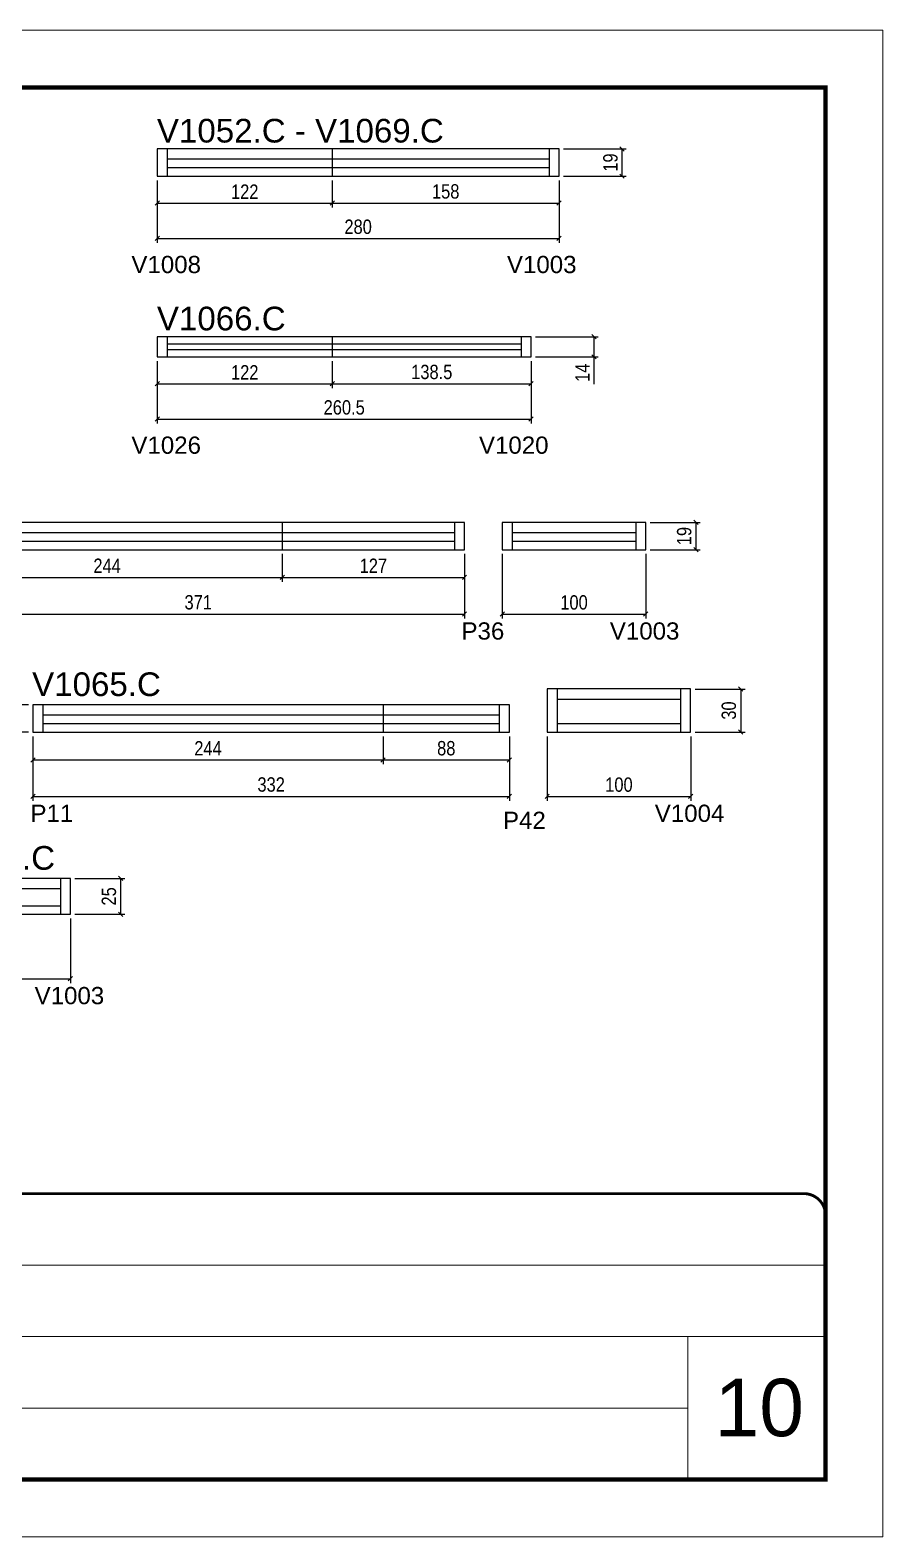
# Model space of a CAD drawing. Extents: x 1959 to 8212, y 239 to 4735.
# Drawn here: x 4448 to 5042, y 1388 to 2438 of the extents above; entities that cross this region are included whole.
import ezdxf

# ---------------------------------------------------------------- set-up
doc = ezdxf.new("R2010")
doc.units = 0
doc.linetypes.add('CONTINUO', pattern=[0])
doc.linetypes.add('DASHED', pattern=[0.75, 0.5, -0.25])
for name, color, linetype in [('5', 5, 'Continuous'), ('COTA', 241, 'Continuous'), ('NOMENCLATURA', 7, 'Continuous'), ('Painéis', 200, 'Continuous'), ('SARR_2.2x7', 40, 'Continuous'), ('SARR_EDITAR', 141, 'Continuous')]:
    doc.layers.add(name, color=color, linetype=linetype)
for name, color, linetype, lineweight in [('CARIMBO', 255, 'Continuous', 9), ('Folhas', 255, 'Continuous', 9), ('SARRAFO DE PRESSAO', 251, 'DASHED', 9)]:
    doc.layers.add(name, color=color, linetype=linetype, lineweight=lineweight)
doc.styles.add('ARIAL', font='arial.ttf')
doc.styles.add('COTA TECNICA', font='techl___.ttf', dxfattribs={"height": 10})
doc.styles.add('COTA TECNICA-50', font='techl___.ttf', dxfattribs={"height": 10})
doc.styles.get("Standard").update_dxf_attribs({"font": 'arial.ttf'})
doc.dimstyles.new('COTA PAINEL-50', dxfattribs={"dimtxt": 10, "dimasz": 3, "dimexe": 3, "dimexo": 3, "dimgap": 3, "dimtad": 1, "dimdec": 1, "dimzin": 12, "dimdsep": 46, "dimtxsty": 'COTA TECNICA-50', "dimblk1": 'OBLIQUE', "dimblk2": 'OBLIQUE', "dimsah": 1, "dimcen": 0.9, "dimclrd": 4, "dimclre": 4, "dimclrt": 240, "dimadec": 1, "dimazin": 3, "dimtfac": 1, "dimtdec": 1, "dimtmove": 0, "dimatfit": 3, "dimfxl": 1, "dimtolj": 1, "dimtzin": 12, "dimarcsym": 0})
doc.dimstyles.new('PAINEL', dxfattribs={"dimtxt": 10, "dimasz": 3, "dimexe": 3, "dimexo": 3, "dimgap": 3, "dimtad": 1, "dimdec": 1, "dimzin": 12, "dimdsep": 46, "dimtxsty": 'COTA TECNICA', "dimblk1": 'OBLIQUE', "dimblk2": 'OBLIQUE', "dimsah": 1, "dimcen": 0.9, "dimclrd": 4, "dimclre": 4, "dimclrt": 240, "dimadec": 1, "dimazin": 3, "dimtfac": 1, "dimtdec": 1, "dimtmove": 0, "dimatfit": 3, "dimfxl": 1, "dimtolj": 1, "dimtzin": 12, "dimarcsym": 0})

# ---------------------------------------------------------------- blocks, each defined once
blk = doc.blocks.new('9999999999')
at = {"color": 30, "linetype": 'CONTINUO'}
for p, q in [((98564.6, 34379.6), (99584, 34379.6)), ((98564.6, 34329.8), (99488, 34329.8)), ((99584, 34329.8), (99488, 34329.8)), ((99488, 34329.8), (99488, 34230.2)), ((98564.6, 34280), (99488, 34280))]:
    blk.add_line(p, q, dxfattribs=at)
at = {"color": 30, "linetype": 'CONTINUO', "const_width": 2}
blk.add_lwpolyline([(99584, 34230.2), (99584, 34414.4, 0.414214), (99569, 34429.4), (98229, 34429.4, 0.414214), (98214, 34414.4), (98214, 34245.2, 0.414214), (98229, 34230.2), (99584, 34230.2)], format="xyb", dxfattribs=at)
at = {"layer": 'Folhas'}
blk.add_lwpolyline([(98139, 34190.2), (99624, 34190.2), (99624, 35240.2), (98139, 35240.2)], close=True, dxfattribs=at)
at = {"layer": 'Folhas', "color": 30, "const_width": 3}
blk.add_lwpolyline([(98214, 34230.2), (99584, 34230.2), (99584, 35200.2), (98214, 35200.2)], close=True, dxfattribs=at)
blk = doc.blocks.new('_Oblique')
at = {"color": 0, "linetype": 'ByBlock', "lineweight": -2}
blk.add_line((-0.5, -0.5), (0.5, 0.5), dxfattribs=at)
blk = doc.blocks.new('*D291')
at = {"layer": 'COTA', "color": 4, "linetype": 'ByBlock', "lineweight": -2, "transparency": 16777216}
for p, q in [((4379.8, 2073), (4379.8, 2028.1)), ((4750.8, 2073), (4750.8, 2028.1)), ((4379.8, 2031.1), (4750.8, 2031.1))]:
    blk.add_line(p, q, dxfattribs=at)
at = {"layer": 'Defpoints', "color": 0, "linetype": 'ByBlock', "transparency": 16777216}
for p in [(4379.8, 2076), (4750.8, 2076), (4750.8, 2031.1)]:
    blk.add_point(p, dxfattribs=at)
at = {"layer": 'COTA', "color": 4, "linetype": 'ByBlock', "lineweight": -2, "transparency": 16777216, "xscale": 3, "yscale": 3, "zscale": 3, "rotation": 180}
blk.add_blockref('_Oblique', (4379.8, 2031.1), dxfattribs=at)
at = {"layer": 'COTA', "color": 4, "linetype": 'ByBlock', "lineweight": -2, "transparency": 16777216, "xscale": 3, "yscale": 3, "zscale": 3}
blk.add_blockref('_Oblique', (4750.8, 2031.1), dxfattribs=at)
at = {"layer": 'COTA', "color": 240, "linetype": 'ByBlock', "transparency": 16777216, "insert": (4565.3, 2039.3), "char_height": 10, "attachment_point": 5, "style": 'COTA TECNICA-50'}
blk.add_mtext('\\A1;371', dxfattribs=at)
blk = doc.blocks.new('*D292')
at = {"layer": 'COTA', "color": 4, "linetype": 'ByBlock', "lineweight": -2, "transparency": 16777216}
for p, q in [((4777.1, 2073), (4777.1, 2028.1)), ((4877.1, 2073), (4877.1, 2028.1)), ((4777.1, 2031.1), (4877.1, 2031.1))]:
    blk.add_line(p, q, dxfattribs=at)
at = {"layer": 'Defpoints', "color": 0, "linetype": 'ByBlock', "transparency": 16777216}
for p in [(4777.1, 2076), (4877.1, 2076), (4877.1, 2031.1)]:
    blk.add_point(p, dxfattribs=at)
at = {"layer": 'COTA', "color": 4, "linetype": 'ByBlock', "lineweight": -2, "transparency": 16777216, "xscale": 3, "yscale": 3, "zscale": 3, "rotation": 180}
blk.add_blockref('_Oblique', (4777.1, 2031.1), dxfattribs=at)
at = {"layer": 'COTA', "color": 4, "linetype": 'ByBlock', "lineweight": -2, "transparency": 16777216, "xscale": 3, "yscale": 3, "zscale": 3}
blk.add_blockref('_Oblique', (4877.1, 2031.1), dxfattribs=at)
at = {"layer": 'COTA', "color": 240, "linetype": 'ByBlock', "transparency": 16777216, "insert": (4827.1, 2039.2), "char_height": 10, "attachment_point": 5, "style": 'COTA TECNICA-50'}
blk.add_mtext('\\A1;100', dxfattribs=at)
blk = doc.blocks.new('*D293')
at = {"layer": 'COTA', "color": 4, "lineweight": -2, "transparency": 16777216}
for p, q in [((4880.1, 2095), (4915, 2095)), ((4912, 2095), (4912, 2076)), ((4880.1, 2076), (4915, 2076))]:
    blk.add_line(p, q, dxfattribs=at)
at = {"layer": 'Defpoints', "color": 0, "transparency": 16777216}
for p in [(4877.1, 2095), (4877.1, 2076), (4912, 2076)]:
    blk.add_point(p, dxfattribs=at)
at = {"layer": 'COTA', "color": 4, "lineweight": -2, "transparency": 16777216, "xscale": 3, "yscale": 3, "zscale": 3}
for p, rotation in [((4912, 2095), 90), ((4912, 2076), 270)]:
    blk.add_blockref('_Oblique', p, dxfattribs=dict(at, rotation=rotation))
at = {"layer": 'COTA', "color": 240, "transparency": 16777216, "insert": (4903.9, 2085.5), "char_height": 10, "attachment_point": 5, "rotation": 90, "style": 'COTA TECNICA'}
blk.add_mtext('\\A1;19', dxfattribs=at)
blk = doc.blocks.new('*D294')
at = {"layer": 'COTA', "color": 4, "lineweight": -2, "transparency": 16777216}
for p, q in [((4379.8, 2073), (4379.8, 2053.7)), ((4623.8, 2073), (4623.8, 2053.7)), ((4379.8, 2056.7), (4623.8, 2056.7))]:
    blk.add_line(p, q, dxfattribs=at)
at = {"layer": 'Defpoints', "color": 0, "transparency": 16777216}
for p in [(4379.8, 2076), (4623.8, 2076), (4623.8, 2056.7)]:
    blk.add_point(p, dxfattribs=at)
at = {"layer": 'COTA', "color": 4, "lineweight": -2, "transparency": 16777216, "xscale": 3, "yscale": 3, "zscale": 3, "rotation": 180}
blk.add_blockref('_Oblique', (4379.8, 2056.7), dxfattribs=at)
at = {"layer": 'COTA', "color": 4, "lineweight": -2, "transparency": 16777216, "xscale": 3, "yscale": 3, "zscale": 3}
blk.add_blockref('_Oblique', (4623.8, 2056.7), dxfattribs=at)
at = {"layer": 'COTA', "color": 240, "transparency": 16777216, "insert": (4501.8, 2064.8), "char_height": 10, "attachment_point": 5, "style": 'COTA TECNICA'}
blk.add_mtext('\\A1;244', dxfattribs=at)
blk = doc.blocks.new('*D295')
at = {"layer": 'COTA', "color": 4, "lineweight": -2, "transparency": 16777216}
for p, q in [((4623.8, 2073), (4623.8, 2053.7)), ((4750.8, 2073), (4750.8, 2053.7)), ((4623.8, 2056.7), (4750.8, 2056.7))]:
    blk.add_line(p, q, dxfattribs=at)
at = {"layer": 'Defpoints', "color": 0, "transparency": 16777216}
for p in [(4623.8, 2076), (4750.8, 2076), (4750.8, 2056.7)]:
    blk.add_point(p, dxfattribs=at)
at = {"layer": 'COTA', "color": 4, "lineweight": -2, "transparency": 16777216, "xscale": 3, "yscale": 3, "zscale": 3, "rotation": 180}
blk.add_blockref('_Oblique', (4623.8, 2056.7), dxfattribs=at)
at = {"layer": 'COTA', "color": 4, "lineweight": -2, "transparency": 16777216, "xscale": 3, "yscale": 3, "zscale": 3}
blk.add_blockref('_Oblique', (4750.8, 2056.7), dxfattribs=at)
at = {"layer": 'COTA', "color": 240, "transparency": 16777216, "insert": (4687.3, 2064.8), "char_height": 10, "attachment_point": 5, "style": 'COTA TECNICA'}
blk.add_mtext('\\A1;127', dxfattribs=at)
blk = doc.blocks.new('*D310')
at = {"layer": 'COTA', "color": 4, "linetype": 'ByBlock', "lineweight": -2, "transparency": 16777216}
for p, q in [((4536.7, 2333.3), (4536.7, 2289.9)), ((4816.7, 2333.3), (4816.7, 2289.9)), ((4536.7, 2292.9), (4816.7, 2292.9))]:
    blk.add_line(p, q, dxfattribs=at)
at = {"layer": 'Defpoints', "color": 0, "linetype": 'ByBlock', "transparency": 16777216}
for p in [(4536.7, 2336.3), (4816.7, 2336.3), (4816.7, 2292.9)]:
    blk.add_point(p, dxfattribs=at)
at = {"layer": 'COTA', "color": 4, "linetype": 'ByBlock', "lineweight": -2, "transparency": 16777216, "xscale": 3, "yscale": 3, "zscale": 3, "rotation": 180}
blk.add_blockref('_Oblique', (4536.7, 2292.9), dxfattribs=at)
at = {"layer": 'COTA', "color": 4, "linetype": 'ByBlock', "lineweight": -2, "transparency": 16777216, "xscale": 3, "yscale": 3, "zscale": 3}
blk.add_blockref('_Oblique', (4816.7, 2292.9), dxfattribs=at)
at = {"layer": 'COTA', "color": 240, "linetype": 'ByBlock', "transparency": 16777216, "insert": (4676.7, 2301), "char_height": 10, "attachment_point": 5, "style": 'COTA TECNICA-50'}
blk.add_mtext('\\A1;280', dxfattribs=at)
blk = doc.blocks.new('*D311')
at = {"layer": 'COTA', "color": 4, "lineweight": -2, "transparency": 16777216}
for p, q in [((4536.7, 2333.3), (4536.7, 2314.5)), ((4658.7, 2333.3), (4658.7, 2314.5)), ((4536.7, 2317.5), (4658.7, 2317.5))]:
    blk.add_line(p, q, dxfattribs=at)
at = {"layer": 'Defpoints', "color": 0, "transparency": 16777216}
for p in [(4536.7, 2336.3), (4658.7, 2336.3), (4658.7, 2317.5)]:
    blk.add_point(p, dxfattribs=at)
at = {"layer": 'COTA', "color": 4, "lineweight": -2, "transparency": 16777216, "xscale": 3, "yscale": 3, "zscale": 3, "rotation": 180}
blk.add_blockref('_Oblique', (4536.7, 2317.5), dxfattribs=at)
at = {"layer": 'COTA', "color": 4, "lineweight": -2, "transparency": 16777216, "xscale": 3, "yscale": 3, "zscale": 3}
blk.add_blockref('_Oblique', (4658.7, 2317.5), dxfattribs=at)
at = {"layer": 'COTA', "color": 240, "transparency": 16777216, "insert": (4597.7, 2325.5), "char_height": 10, "attachment_point": 5, "style": 'COTA TECNICA'}
blk.add_mtext('\\A1;122', dxfattribs=at)
blk = doc.blocks.new('*D312')
at = {"layer": 'COTA', "color": 4, "lineweight": -2, "transparency": 16777216}
for p, q in [((4658.7, 2333.3), (4658.7, 2314.5)), ((4816.7, 2333.3), (4816.7, 2314.5)), ((4658.7, 2317.5), (4816.7, 2317.5))]:
    blk.add_line(p, q, dxfattribs=at)
at = {"layer": 'Defpoints', "color": 0, "transparency": 16777216}
for p in [(4658.7, 2336.3), (4816.7, 2336.3), (4816.7, 2317.5)]:
    blk.add_point(p, dxfattribs=at)
at = {"layer": 'COTA', "color": 4, "lineweight": -2, "transparency": 16777216, "xscale": 3, "yscale": 3, "zscale": 3, "rotation": 180}
blk.add_blockref('_Oblique', (4658.7, 2317.5), dxfattribs=at)
at = {"layer": 'COTA', "color": 4, "lineweight": -2, "transparency": 16777216, "xscale": 3, "yscale": 3, "zscale": 3}
blk.add_blockref('_Oblique', (4816.7, 2317.5), dxfattribs=at)
at = {"layer": 'COTA', "color": 240, "transparency": 16777216, "insert": (4737.7, 2325.6), "char_height": 10, "attachment_point": 5, "style": 'COTA TECNICA'}
blk.add_mtext('\\A1;158', dxfattribs=at)
blk = doc.blocks.new('*D313')
at = {"layer": 'COTA', "color": 4, "lineweight": -2, "transparency": 16777216}
for p, q in [((4819.7, 2355.3), (4863.5, 2355.3)), ((4860.5, 2355.3), (4860.5, 2336.3)), ((4819.7, 2336.3), (4863.5, 2336.3))]:
    blk.add_line(p, q, dxfattribs=at)
at = {"layer": 'Defpoints', "color": 0, "transparency": 16777216}
for p in [(4816.7, 2355.3), (4816.7, 2336.3), (4860.5, 2336.3)]:
    blk.add_point(p, dxfattribs=at)
at = {"layer": 'COTA', "color": 4, "lineweight": -2, "transparency": 16777216, "xscale": 3, "yscale": 3, "zscale": 3}
for p, rotation in [((4860.5, 2355.3), 90), ((4860.5, 2336.3), 270)]:
    blk.add_blockref('_Oblique', p, dxfattribs=dict(at, rotation=rotation))
at = {"layer": 'COTA', "color": 240, "transparency": 16777216, "insert": (4852.5, 2345.8), "char_height": 10, "attachment_point": 5, "rotation": 90, "style": 'COTA TECNICA'}
blk.add_mtext('\\A1;19', dxfattribs=at)
blk = doc.blocks.new('*D327')
at = {"layer": 'COTA', "color": 4, "linetype": 'ByBlock', "lineweight": -2, "transparency": 16777216}
for p, q in [((4376.3, 1818.9), (4376.3, 1774)), ((4476.3, 1818.9), (4476.3, 1774)), ((4376.3, 1777), (4476.3, 1777))]:
    blk.add_line(p, q, dxfattribs=at)
at = {"layer": 'Defpoints', "color": 0, "linetype": 'ByBlock', "transparency": 16777216}
for p in [(4376.3, 1821.9), (4476.3, 1821.9), (4476.3, 1777)]:
    blk.add_point(p, dxfattribs=at)
at = {"layer": 'COTA', "color": 4, "linetype": 'ByBlock', "lineweight": -2, "transparency": 16777216, "xscale": 3, "yscale": 3, "zscale": 3, "rotation": 180}
blk.add_blockref('_Oblique', (4376.3, 1777), dxfattribs=at)
at = {"layer": 'COTA', "color": 4, "linetype": 'ByBlock', "lineweight": -2, "transparency": 16777216, "xscale": 3, "yscale": 3, "zscale": 3}
blk.add_blockref('_Oblique', (4476.3, 1777), dxfattribs=at)
at = {"layer": 'COTA', "color": 240, "linetype": 'ByBlock', "transparency": 16777216, "insert": (4426.3, 1785.1), "char_height": 10, "attachment_point": 5, "style": 'COTA TECNICA-50'}
blk.add_mtext('\\A1;100', dxfattribs=at)
blk = doc.blocks.new('*D328')
at = {"layer": 'COTA', "color": 4, "lineweight": -2, "transparency": 16777216}
for p, q in [((4479.3, 1846.9), (4514.2, 1846.9)), ((4511.2, 1846.9), (4511.2, 1821.9)), ((4479.3, 1821.9), (4514.2, 1821.9))]:
    blk.add_line(p, q, dxfattribs=at)
at = {"layer": 'Defpoints', "color": 0, "transparency": 16777216}
for p in [(4476.3, 1846.9), (4476.3, 1821.9), (4511.2, 1821.9)]:
    blk.add_point(p, dxfattribs=at)
at = {"layer": 'COTA', "color": 4, "lineweight": -2, "transparency": 16777216, "xscale": 3, "yscale": 3, "zscale": 3}
for p, rotation in [((4511.2, 1846.9), 90), ((4511.2, 1821.9), 270)]:
    blk.add_blockref('_Oblique', p, dxfattribs=dict(at, rotation=rotation))
at = {"layer": 'COTA', "color": 240, "transparency": 16777216, "insert": (4503.1, 1834.4), "char_height": 10, "attachment_point": 5, "rotation": 90, "style": 'COTA TECNICA'}
blk.add_mtext('\\A1;25', dxfattribs=at)
blk = doc.blocks.new('*D330')
at = {"layer": 'COTA', "color": 4, "linetype": 'ByBlock', "lineweight": -2, "transparency": 16777216}
for p, q in [((4450.1, 1945.9), (4450.1, 1901.1)), ((4782.1, 1945.9), (4782.1, 1901.1)), ((4450.1, 1904.1), (4782.1, 1904.1))]:
    blk.add_line(p, q, dxfattribs=at)
at = {"layer": 'Defpoints', "color": 0, "linetype": 'ByBlock', "transparency": 16777216}
for p in [(4450.1, 1948.9), (4782.1, 1948.9), (4782.1, 1904.1)]:
    blk.add_point(p, dxfattribs=at)
at = {"layer": 'COTA', "color": 4, "linetype": 'ByBlock', "lineweight": -2, "transparency": 16777216, "xscale": 3, "yscale": 3, "zscale": 3, "rotation": 180}
blk.add_blockref('_Oblique', (4450.1, 1904.1), dxfattribs=at)
at = {"layer": 'COTA', "color": 4, "linetype": 'ByBlock', "lineweight": -2, "transparency": 16777216, "xscale": 3, "yscale": 3, "zscale": 3}
blk.add_blockref('_Oblique', (4782.1, 1904.1), dxfattribs=at)
at = {"layer": 'COTA', "color": 240, "linetype": 'ByBlock', "transparency": 16777216, "insert": (4616.1, 1912.3), "char_height": 10, "attachment_point": 5, "style": 'COTA TECNICA-50'}
blk.add_mtext('\\A1;332', dxfattribs=at)
blk = doc.blocks.new('*D331')
at = {"layer": 'COTA', "color": 4, "lineweight": -2, "transparency": 16777216}
for p, q in [((4450.1, 1945.9), (4450.1, 1926.5)), ((4694.1, 1945.9), (4694.1, 1926.5)), ((4450.1, 1929.5), (4694.1, 1929.5))]:
    blk.add_line(p, q, dxfattribs=at)
at = {"layer": 'Defpoints', "color": 0, "transparency": 16777216}
for p in [(4450.1, 1948.9), (4694.1, 1948.9), (4694.1, 1929.5)]:
    blk.add_point(p, dxfattribs=at)
at = {"layer": 'COTA', "color": 4, "lineweight": -2, "transparency": 16777216, "xscale": 3, "yscale": 3, "zscale": 3, "rotation": 180}
blk.add_blockref('_Oblique', (4450.1, 1929.5), dxfattribs=at)
at = {"layer": 'COTA', "color": 4, "lineweight": -2, "transparency": 16777216, "xscale": 3, "yscale": 3, "zscale": 3}
blk.add_blockref('_Oblique', (4694.1, 1929.5), dxfattribs=at)
at = {"layer": 'COTA', "color": 240, "transparency": 16777216, "insert": (4572.1, 1937.6), "char_height": 10, "attachment_point": 5, "style": 'COTA TECNICA'}
blk.add_mtext('\\A1;244', dxfattribs=at)
blk = doc.blocks.new('*D332')
at = {"layer": 'COTA', "color": 4, "lineweight": -2, "transparency": 16777216}
for p, q in [((4694.1, 1945.9), (4694.1, 1926.5)), ((4782.1, 1945.9), (4782.1, 1926.5)), ((4694.1, 1929.5), (4782.1, 1929.5))]:
    blk.add_line(p, q, dxfattribs=at)
at = {"layer": 'Defpoints', "color": 0, "transparency": 16777216}
for p in [(4694.1, 1948.9), (4782.1, 1948.9), (4782.1, 1929.5)]:
    blk.add_point(p, dxfattribs=at)
at = {"layer": 'COTA', "color": 4, "lineweight": -2, "transparency": 16777216, "xscale": 3, "yscale": 3, "zscale": 3, "rotation": 180}
blk.add_blockref('_Oblique', (4694.1, 1929.5), dxfattribs=at)
at = {"layer": 'COTA', "color": 4, "lineweight": -2, "transparency": 16777216, "xscale": 3, "yscale": 3, "zscale": 3}
blk.add_blockref('_Oblique', (4782.1, 1929.5), dxfattribs=at)
at = {"layer": 'COTA', "color": 240, "transparency": 16777216, "insert": (4738.1, 1937.6), "char_height": 10, "attachment_point": 5, "style": 'COTA TECNICA'}
blk.add_mtext('\\A1;88', dxfattribs=at)
blk = doc.blocks.new('*D333')
at = {"layer": 'COTA', "color": 4, "linetype": 'ByBlock', "lineweight": -2, "transparency": 16777216}
for p, q in [((4808.4, 1945.9), (4808.4, 1901.1)), ((4908.4, 1945.9), (4908.4, 1901.1)), ((4808.4, 1904.1), (4908.4, 1904.1))]:
    blk.add_line(p, q, dxfattribs=at)
at = {"layer": 'Defpoints', "color": 0, "linetype": 'ByBlock', "transparency": 16777216}
for p in [(4808.4, 1948.9), (4908.4, 1948.9), (4908.4, 1904.1)]:
    blk.add_point(p, dxfattribs=at)
at = {"layer": 'COTA', "color": 4, "linetype": 'ByBlock', "lineweight": -2, "transparency": 16777216, "xscale": 3, "yscale": 3, "zscale": 3, "rotation": 180}
blk.add_blockref('_Oblique', (4808.4, 1904.1), dxfattribs=at)
at = {"layer": 'COTA', "color": 4, "linetype": 'ByBlock', "lineweight": -2, "transparency": 16777216, "xscale": 3, "yscale": 3, "zscale": 3}
blk.add_blockref('_Oblique', (4908.4, 1904.1), dxfattribs=at)
at = {"layer": 'COTA', "color": 240, "linetype": 'ByBlock', "transparency": 16777216, "insert": (4858.4, 1912.2), "char_height": 10, "attachment_point": 5, "style": 'COTA TECNICA-50'}
blk.add_mtext('\\A1;100', dxfattribs=at)
blk = doc.blocks.new('*D334')
at = {"layer": 'COTA', "color": 4, "lineweight": -2, "transparency": 16777216}
for p, q in [((4911.4, 1978.9), (4946.3, 1978.9)), ((4943.3, 1978.9), (4943.3, 1948.9)), ((4911.4, 1948.9), (4946.3, 1948.9))]:
    blk.add_line(p, q, dxfattribs=at)
at = {"layer": 'Defpoints', "color": 0, "transparency": 16777216}
for p in [(4908.4, 1978.9), (4908.4, 1948.9), (4943.3, 1948.9)]:
    blk.add_point(p, dxfattribs=at)
at = {"layer": 'COTA', "color": 4, "lineweight": -2, "transparency": 16777216, "xscale": 3, "yscale": 3, "zscale": 3}
for p, rotation in [((4943.3, 1978.9), 90), ((4943.3, 1948.9), 270)]:
    blk.add_blockref('_Oblique', p, dxfattribs=dict(at, rotation=rotation))
at = {"layer": 'COTA', "color": 240, "transparency": 16777216, "insert": (4935, 1963.9), "char_height": 10, "attachment_point": 5, "rotation": 90, "style": 'COTA TECNICA'}
blk.add_mtext('\\A1;30', dxfattribs=at)
blk = doc.blocks.new('*D335')
at = {"layer": 'COTA', "color": 4, "lineweight": -2, "transparency": 16777216}
for p, q in [((4447.1, 1967.9), (4436.9, 1967.9)), ((4439.9, 1948.9), (4439.9, 1967.9)), ((4447.1, 1948.9), (4436.9, 1948.9))]:
    blk.add_line(p, q, dxfattribs=at)
at = {"layer": 'Defpoints', "color": 0, "transparency": 16777216}
for p in [(4439.9, 1967.9), (4450.1, 1967.9), (4450.1, 1948.9)]:
    blk.add_point(p, dxfattribs=at)
at = {"layer": 'COTA', "color": 4, "lineweight": -2, "transparency": 16777216, "xscale": 3, "yscale": 3, "zscale": 3}
for p, rotation in [((4439.9, 1967.9), 90), ((4439.9, 1948.9), 270)]:
    blk.add_blockref('_Oblique', p, dxfattribs=dict(at, rotation=rotation))
at = {"layer": 'COTA', "color": 240, "transparency": 16777216, "insert": (4431.9, 1958.4), "char_height": 10, "attachment_point": 5, "rotation": 90, "style": 'COTA TECNICA'}
blk.add_mtext('\\A1;19', dxfattribs=at)
blk = doc.blocks.new('*D336')
at = {"layer": 'COTA', "color": 4, "linetype": 'ByBlock', "lineweight": -2, "transparency": 16777216}
for p, q in [((4536.7, 2207.4), (4536.7, 2164)), ((4797.2, 2207.4), (4797.2, 2164)), ((4536.7, 2167), (4797.2, 2167))]:
    blk.add_line(p, q, dxfattribs=at)
at = {"layer": 'Defpoints', "color": 0, "linetype": 'ByBlock', "transparency": 16777216}
for p in [(4536.7, 2210.4), (4797.2, 2210.4), (4797.2, 2167)]:
    blk.add_point(p, dxfattribs=at)
at = {"layer": 'COTA', "color": 4, "linetype": 'ByBlock', "lineweight": -2, "transparency": 16777216, "xscale": 3, "yscale": 3, "zscale": 3, "rotation": 180}
blk.add_blockref('_Oblique', (4536.7, 2167), dxfattribs=at)
at = {"layer": 'COTA', "color": 4, "linetype": 'ByBlock', "lineweight": -2, "transparency": 16777216, "xscale": 3, "yscale": 3, "zscale": 3}
blk.add_blockref('_Oblique', (4797.2, 2167), dxfattribs=at)
at = {"layer": 'COTA', "color": 240, "linetype": 'ByBlock', "transparency": 16777216, "insert": (4667, 2175.1), "char_height": 10, "attachment_point": 5, "style": 'COTA TECNICA-50'}
blk.add_mtext('\\A1;260.5', dxfattribs=at)
blk = doc.blocks.new('*D337')
at = {"layer": 'COTA', "color": 4, "lineweight": -2, "transparency": 16777216}
for p, q in [((4536.7, 2207.4), (4536.7, 2188.6)), ((4658.7, 2207.4), (4658.7, 2188.6)), ((4536.7, 2191.6), (4658.7, 2191.6))]:
    blk.add_line(p, q, dxfattribs=at)
at = {"layer": 'Defpoints', "color": 0, "transparency": 16777216}
for p in [(4536.7, 2210.4), (4658.7, 2210.4), (4658.7, 2191.6)]:
    blk.add_point(p, dxfattribs=at)
at = {"layer": 'COTA', "color": 4, "lineweight": -2, "transparency": 16777216, "xscale": 3, "yscale": 3, "zscale": 3, "rotation": 180}
blk.add_blockref('_Oblique', (4536.7, 2191.6), dxfattribs=at)
at = {"layer": 'COTA', "color": 4, "lineweight": -2, "transparency": 16777216, "xscale": 3, "yscale": 3, "zscale": 3}
blk.add_blockref('_Oblique', (4658.7, 2191.6), dxfattribs=at)
at = {"layer": 'COTA', "color": 240, "transparency": 16777216, "insert": (4597.7, 2199.6), "char_height": 10, "attachment_point": 5, "style": 'COTA TECNICA'}
blk.add_mtext('\\A1;122', dxfattribs=at)
blk = doc.blocks.new('*D338')
at = {"layer": 'COTA', "color": 4, "lineweight": -2, "transparency": 16777216}
for p, q in [((4658.7, 2207.4), (4658.7, 2188.6)), ((4797.2, 2207.4), (4797.2, 2188.6)), ((4658.7, 2191.6), (4797.2, 2191.6))]:
    blk.add_line(p, q, dxfattribs=at)
at = {"layer": 'Defpoints', "color": 0, "transparency": 16777216}
for p in [(4658.7, 2210.4), (4797.2, 2210.4), (4797.2, 2191.6)]:
    blk.add_point(p, dxfattribs=at)
at = {"layer": 'COTA', "color": 4, "lineweight": -2, "transparency": 16777216, "xscale": 3, "yscale": 3, "zscale": 3, "rotation": 180}
blk.add_blockref('_Oblique', (4658.7, 2191.6), dxfattribs=at)
at = {"layer": 'COTA', "color": 4, "lineweight": -2, "transparency": 16777216, "xscale": 3, "yscale": 3, "zscale": 3}
blk.add_blockref('_Oblique', (4797.2, 2191.6), dxfattribs=at)
at = {"layer": 'COTA', "color": 240, "transparency": 16777216, "insert": (4728, 2199.8), "char_height": 10, "attachment_point": 5, "style": 'COTA TECNICA'}
blk.add_mtext('\\A1;138.5', dxfattribs=at)
blk = doc.blocks.new('*D339')
at = {"layer": 'COTA', "color": 4, "lineweight": -2, "transparency": 16777216}
for p, q in [((4800.2, 2224.4), (4844, 2224.4)), ((4841, 2224.4), (4841, 2210.4)), ((4800.2, 2210.4), (4844, 2210.4)), ((4841, 2210.4), (4841, 2191.3))]:
    blk.add_line(p, q, dxfattribs=at)
at = {"layer": 'Defpoints', "color": 0, "transparency": 16777216}
for p in [(4797.2, 2224.4), (4797.2, 2210.4), (4841, 2210.4)]:
    blk.add_point(p, dxfattribs=at)
at = {"layer": 'COTA', "color": 4, "lineweight": -2, "transparency": 16777216, "xscale": 3, "yscale": 3, "zscale": 3}
for p, rotation in [((4841, 2224.4), 90), ((4841, 2210.4), 270)]:
    blk.add_blockref('_Oblique', p, dxfattribs=dict(at, rotation=rotation))
at = {"layer": 'COTA', "color": 240, "transparency": 16777216, "insert": (4833, 2199.3), "char_height": 10, "attachment_point": 5, "rotation": 90, "style": 'COTA TECNICA'}
blk.add_mtext('\\A1;14', dxfattribs=at)

msp = doc.modelspace()

# ---------------------------------------------------------------- linework, layer by layer
at = {"layer": 'Painéis', "linetype": 'ByBlock'}
for p, q in [((4658.71, 2355.3), (4658.71, 2336.3)), ((4658.71, 2224.4), (4658.71, 2210.4)), ((4623.75, 2094.98), (4623.75, 2075.98)), ((4694.05, 1967.95), (4694.05, 1948.95))]:
    msp.add_line(p, q, dxfattribs=at)
for points in [[(4536.71, 2355.3), (4536.71, 2336.3), (4816.71, 2336.3), (4816.71, 2355.3)], [(4536.71, 2224.4), (4536.71, 2210.4), (4797.21, 2210.4), (4797.21, 2224.4)], [(4379.75, 2094.98), (4379.75, 2075.98), (4750.75, 2075.98), (4750.75, 2094.98)], [(4777.07, 2094.98), (4777.07, 2075.98), (4877.07, 2075.98), (4877.07, 2094.98)], [(4808.37, 1978.95), (4808.37, 1948.95), (4908.37, 1948.95), (4908.37, 1978.95)], [(4450.05, 1967.95), (4450.05, 1948.95), (4782.05, 1948.95), (4782.05, 1967.95)], [(4376.33, 1846.92), (4376.33, 1821.92), (4476.33, 1821.92), (4476.33, 1846.92)]]:
    msp.add_lwpolyline(points, close=True, dxfattribs=at)
at = {"layer": 'SARR_2.2x7', "linetype": 'Continuous'}
for p, q in [((4543.71, 2355.3), (4543.71, 2336.3)), ((4809.71, 2355.3), (4809.71, 2336.3)), ((4543.71, 2348.3), (4809.71, 2348.3)), ((4543.71, 2342.3), (4809.71, 2342.3)), ((4543.71, 2224.4), (4543.71, 2210.4)), ((4790.21, 2224.4), (4790.21, 2210.4)), ((4743.75, 2094.98), (4743.75, 2075.98)), ((4784.07, 2094.98), (4784.07, 2075.98)), ((4870.07, 2094.98), (4870.07, 2075.98)), ((4386.75, 2087.98), (4623.75, 2087.98)), ((4386.75, 2081.98), (4623.75, 2081.98)), ((4623.75, 2087.98), (4743.75, 2087.98)), ((4623.75, 2081.98), (4743.75, 2081.98)), ((4784.07, 2087.98), (4870.07, 2087.98)), ((4784.07, 2081.98), (4870.07, 2081.98)), ((4815.37, 1978.95), (4815.37, 1948.95)), ((4901.37, 1978.95), (4901.37, 1948.95)), ((4457.05, 1967.95), (4457.05, 1948.95)), ((4775.05, 1967.95), (4775.05, 1948.95)), ((4815.37, 1971.95), (4901.37, 1971.95)), ((4457.05, 1960.95), (4775.05, 1960.95)), ((4457.05, 1954.95), (4775.05, 1954.95)), ((4815.37, 1954.95), (4901.37, 1954.95)), ((4383.33, 1839.92), (4469.33, 1839.92)), ((4469.33, 1846.92), (4469.33, 1821.92)), ((4383.33, 1827.92), (4469.33, 1827.92))]:
    msp.add_line(p, q, dxfattribs=at)
at = {"layer": 'SARR_EDITAR', "linetype": 'Continuous'}
for p, q in [((4543.71, 2219.4), (4790.21, 2219.4)), ((4543.71, 2215.4), (4790.21, 2215.4))]:
    msp.add_line(p, q, dxfattribs=at)

# ---------------------------------------------------------------- block references
at = {"layer": 'SARRAFO DE PRESSAO', "color": 6, "linetype": 'ByBlock'}
msp.add_blockref('9999999999', (-94581.71, -32802.14), dxfattribs=at)

# ---------------------------------------------------------------- texts
at = {"layer": '5', "linetype": 'Continuous'}
for s, rotation, p in [('V1008', 0.00004, (4518.74, 2268.75)), ('V1003', 0.00004, (4780.38, 2268.75)), ('V1026', 0.00004, (4518.74, 2142.85)), ('V1020', 0.00004, (4760.88, 2142.85)), ('P36', 359.99996, (4748.7, 2013.35)), ('V1003', 359.99996, (4852.07, 2013.35)), ('P11', 359.99996, (4448.43, 1886.32)), ('P42', 0.00004, (4777.62, 1881.4)), ('V1004', 359.99996, (4883.37, 1886.32)), ('V1003', 359.99996, (4451.33, 1759.28))]:
    msp.add_text(s, height=12, rotation=rotation, dxfattribs=at).set_placement(p)
at = {"layer": 'CARIMBO', "style": 'ARIAL'}
msp.add_text('10', height=40, dxfattribs=at).set_placement((4925.13, 1458.21))
at = {"layer": 'NOMENCLATURA', "linetype": 'Continuous'}
for s, p in [('V1052.C - V1069.C', (4536.51, 2359.74)), ('V1066.C', (4536.51, 2228.84)), ('V1065.C', (4449.58, 1974.01)), ('V1061.C', (4375.86, 1852.97))]:
    msp.add_text(s, height=16.5, dxfattribs=at).set_placement(p)

# ---------------------------------------------------------------- dimensions: what is measured, and where the dimension line sits
at = {"layer": 'COTA'}
for base, p1, p2, picture, middle in [((4860.55, 2336.3), (4816.71, 2355.3), (4816.71, 2336.3), '*D313', (4852.46, 2345.8)), ((4841.05, 2210.4), (4797.21, 2224.4), (4797.21, 2210.4), '*D339', (4832.97, 2199.34)), ((4911.96, 2075.98), (4877.07, 2094.98), (4877.07, 2075.98), '*D293', (4903.87, 2085.48)), ((4943.25, 1948.95), (4908.37, 1978.95), (4908.37, 1948.95), '*D334', (4935.03, 1963.95)), ((4439.95, 1967.95), (4450.05, 1948.95), (4450.05, 1967.95), '*D335', (4431.86, 1958.45)), ((4511.21, 1821.92), (4476.33, 1846.92), (4476.33, 1821.92), '*D328', (4503.1, 1834.42))]:
    dim = msp.add_linear_dim(base=base, p1=p1, p2=p2, angle=90, dimstyle='PAINEL', dxfattribs=at)
    dim.commit()
    dim.dimension.update_dxf_attribs({"geometry": picture, "text_midpoint": middle})
at = {"layer": 'COTA', "color": 1, "linetype": 'ByBlock'}
for base, p1, p2, picture, middle in [((4816.71, 2292.87), (4536.71, 2336.3), (4816.71, 2336.3), '*D310', (4676.71, 2301)), ((4797.21, 2166.97), (4536.71, 2210.4), (4797.21, 2210.4), '*D336', (4666.96, 2175.08)), ((4750.75, 2031.1), (4379.75, 2075.98), (4750.75, 2075.98), '*D291', (4565.25, 2039.32)), ((4877.07, 2031.1), (4777.07, 2075.98), (4877.07, 2075.98), '*D292', (4827.07, 2039.21)), ((4782.05, 1904.07), (4450.05, 1948.95), (4782.05, 1948.95), '*D330', (4616.05, 1912.29)), ((4908.37, 1904.07), (4808.37, 1948.95), (4908.37, 1948.95), '*D333', (4858.37, 1912.17)), ((4476.33, 1777.04), (4376.33, 1821.92), (4476.33, 1821.92), '*D327', (4426.33, 1785.14))]:
    dim = msp.add_linear_dim(base=base, p1=p1, p2=p2, dimstyle='COTA PAINEL-50', override={"dimarcsym": 1}, dxfattribs=at)
    dim.commit()
    dim.dimension.update_dxf_attribs({"geometry": picture, "text_midpoint": middle})
at = {"layer": 'COTA'}
for base, p1, p2, picture, middle in [((4658.71, 2317.45), (4536.71, 2336.3), (4658.71, 2336.3), '*D311', (4597.71, 2325.51)), ((4658.71, 2191.55), (4536.71, 2210.4), (4658.71, 2210.4), '*D337', (4597.71, 2199.61)), ((4623.75, 2056.74), (4379.75, 2075.98), (4623.75, 2075.98), '*D294', (4501.75, 2064.82)), ((4694.05, 1929.48), (4450.05, 1948.95), (4694.05, 1948.95), '*D331', (4572.05, 1937.56))]:
    dim = msp.add_linear_dim(base=base, p1=p1, p2=p2, dimstyle='PAINEL', dxfattribs=at)
    dim.commit()
    dim.dimension.update_dxf_attribs({"geometry": picture, "text_midpoint": middle})
for base, p1, p2, picture, middle in [((4816.71, 2317.45), (4658.71, 2336.3), (4816.71, 2336.3), '*D312', (4737.71, 2325.58)), ((4797.21, 2191.55), (4658.71, 2210.4), (4797.21, 2210.4), '*D338', (4727.96, 2199.79)), ((4750.75, 2056.74), (4623.75, 2075.98), (4750.75, 2075.98), '*D295', (4687.25, 2064.82)), ((4782.05, 1929.48), (4694.05, 1948.95), (4782.05, 1948.95), '*D332', (4738.05, 1937.58))]:
    dim = msp.add_linear_dim(base=base, p1=p1, p2=p2, dimstyle='PAINEL', override={"dimtmove": 1}, dxfattribs=at)
    dim.commit()
    dim.dimension.update_dxf_attribs({"geometry": picture, "text_midpoint": middle})

doc.saveas('drawing.dxf')
